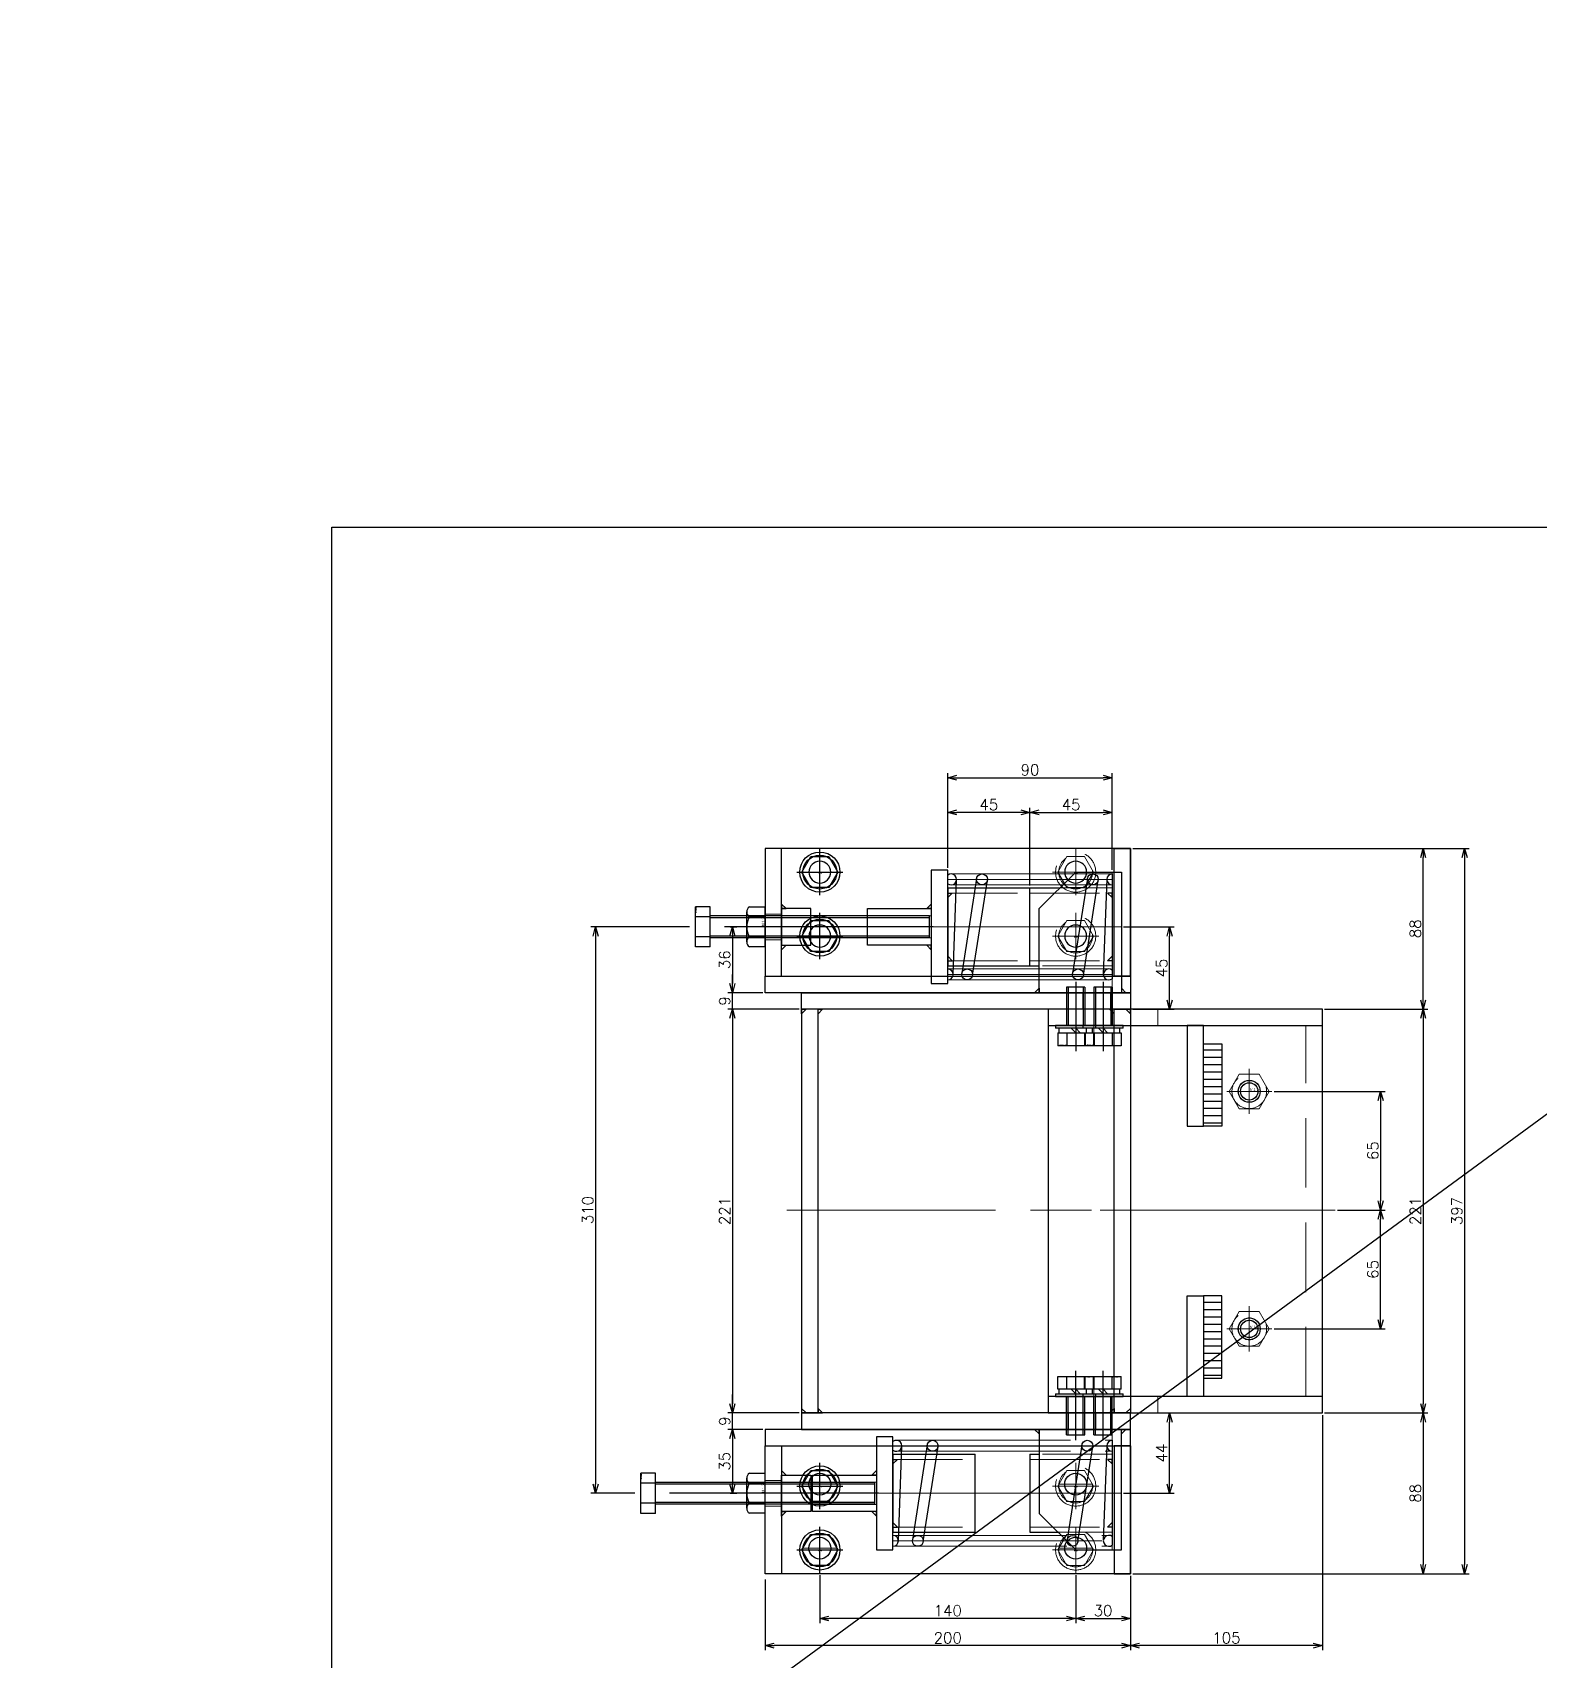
# Model space of a CAD drawing. Header units: millimetres. Extents: x -16130 to 36813, y -8099 to 27484.
# Drawn here: x 9637 to 10462, y 21503 to 22394 of the extents above; entities that cross this region are included whole.
import ezdxf

# ---------------------------------------------------------------- set-up
doc = ezdxf.new("R2010")
doc.units = ezdxf.units.MM
doc.header["$LTSCALE"] = 6
doc.header["$PDMODE"] = 99
doc.header["$PDSIZE"] = 1
for name, pattern in [('CENTER2', [28.575, 19.05, -3.175, 3.175, -3.175]), ('HIDDEN', [9.525, 6.35, -3.175]), ('PHANTOM2', [31.75, 15.875, -3.175, 3.175, -3.175, 3.175, -3.175])]:
    doc.linetypes.add(name, pattern=pattern)
for name, color, linetype, lineweight in [('04_HIDDEN', 2, 'HIDDEN', 13), ('05_CENTER', 4, 'CENTER2', 13), ('06_PHANTOM', 2, 'PHANTOM2', 13), ('08_DIM', 3, 'Continuous', 13)]:
    doc.layers.add(name, color=color, linetype=linetype, lineweight=lineweight)
doc.layers.add('10_DRAFT', color=8, linetype='Continuous', lineweight=0, plot=False)
doc.styles.add('KANJI0', font='txt.shx', dxfattribs={"width": 0.9, "height": 30, "bigfont": 'bigfont'})
doc.styles.add('KSS_TXT', font='txt.shx', dxfattribs={"bigfont": 'extfont2.shx'})
doc.styles.add('KSS_TXT_L', font='txt.shx', dxfattribs={"height": 3, "bigfont": 'extfont2.shx'})
doc.dimstyles.new('KSS_DIM', dxfattribs={"dimtxt": 3, "dimasz": 2.5, "dimexe": 1.25, "dimexo": 0.625, "dimtad": 1, "dimdsep": 46, "dimtxsty": 'KSS_TXT', "dimblk": 'OPEN30', "dimcen": 0, "dimazin": 2, "dimtfac": 0.75, "dimtmove": 0, "dimatfit": 3, "dimldrblk": 'OPEN30', "dimfxl": 1, "dimtolj": 1, "dimarcsym": 0})

# ---------------------------------------------------------------- blocks, each defined once
blk = doc.blocks.new('_Open30')
at = {"color": 0, "linetype": 'ByBlock', "lineweight": -2}
for p, q in [((-1, 0.27), (0, 0)), ((0, 0), (-1, -0.27)), ((0, 0), (-1, 0))]:
    blk.add_line(p, q, dxfattribs=at)
blk = doc.blocks.new('*D599')
at = {"layer": '08_DIM', "color": 0, "lineweight": -2, "transparency": 16777216}
for p, q in [((10037.1, 21629.42), (10018, 21629.42)), ((10020.5, 21624.42), (10020.5, 21599.42)), ((10019.25, 21594.42), (10023, 21594.42))]:
    blk.add_line(p, q, dxfattribs=at)
at = {"layer": 'Defpoints', "color": 0, "transparency": 16777216}
for p in [(10038.35, 21629.42), (10018, 21594.42), (10020.5, 21594.42)]:
    blk.add_point(p, dxfattribs=at)
at = {"layer": '08_DIM', "color": 0, "lineweight": -2, "transparency": 16777216, "xscale": 5, "yscale": 5, "zscale": 5}
for p, rotation in [((10020.5, 21629.42), 90), ((10020.5, 21594.42), 270)]:
    blk.add_blockref('_Open30', p, dxfattribs=dict(at, rotation=rotation))
at = {"layer": '08_DIM', "color": 0, "transparency": 16777216, "insert": (10016.25, 21611.92), "char_height": 6, "attachment_point": 5, "rotation": 90, "style": 'KSS_TXT'}
blk.add_mtext('\\A1;35', dxfattribs=at)
blk = doc.blocks.new('*D600')
at = {"layer": '08_DIM', "color": 0, "lineweight": -2, "transparency": 16777216}
for p, q in [((10019.25, 21904.42), (10023, 21904.42)), ((10020.5, 21899.42), (10020.5, 21873.42)), ((10037.1, 21868.42), (10018, 21868.42))]:
    blk.add_line(p, q, dxfattribs=at)
at = {"layer": 'Defpoints', "color": 0, "transparency": 16777216}
for p in [(10018, 21904.42), (10020.5, 21868.42), (10038.35, 21868.42)]:
    blk.add_point(p, dxfattribs=at)
at = {"layer": '08_DIM', "color": 0, "lineweight": -2, "transparency": 16777216, "xscale": 5, "yscale": 5, "zscale": 5}
for p, rotation in [((10020.5, 21904.42), 90), ((10020.5, 21868.42), 270)]:
    blk.add_blockref('_Open30', p, dxfattribs=dict(at, rotation=rotation))
at = {"layer": '08_DIM', "color": 0, "transparency": 16777216, "insert": (10016.25, 21886.42), "char_height": 6, "attachment_point": 5, "rotation": 90, "style": 'KSS_TXT'}
blk.add_mtext('\\A1;36', dxfattribs=at)
blk = doc.blocks.new('*D601')
at = {"layer": '08_DIM', "color": 0, "lineweight": -2, "transparency": 16777216}
for p, q in [((10351.69, 21749.42), (10377.73, 21749.42)), ((10375.23, 21689.42), (10375.23, 21744.42)), ((10316.94, 21684.42), (10377.73, 21684.42))]:
    blk.add_line(p, q, dxfattribs=at)
at = {"layer": 'Defpoints', "color": 0, "transparency": 16777216}
for p in [(10350.44, 21749.42), (10375.23, 21749.42), (10315.69, 21684.42)]:
    blk.add_point(p, dxfattribs=at)
at = {"layer": '08_DIM', "color": 0, "lineweight": -2, "transparency": 16777216, "xscale": 5, "yscale": 5, "zscale": 5}
for p, rotation in [((10375.23, 21749.42), 90), ((10375.23, 21684.42), 270)]:
    blk.add_blockref('_Open30', p, dxfattribs=dict(at, rotation=rotation))
at = {"layer": '08_DIM', "color": 0, "transparency": 16777216, "insert": (10370.98, 21716.92), "char_height": 6, "attachment_point": 5, "rotation": 90, "style": 'KSS_TXT'}
blk.add_mtext('\\A1;65', dxfattribs=at)
blk = doc.blocks.new('A$C603D4B0F_1_1')
at = {"color": 0}
for p, q in [((-176.35, -55), (-176.35, -39.65)), ((176.35, -55), (176.35, -39.65)), ((-133.65, -55), (-133.65, -50)), ((133.65, -55), (133.65, -50)), ((-133.65, -55), (-176.35, -55)), ((133.65, -55), (176.35, -55))]:
    blk.add_line(p, q, dxfattribs=at)
for points in [[(-119, -80), (-119, 0), (-110, 0), (-110, -80)], [(120, -85), (120, 0), (111, 0), (111, -85)], [(-110, -80), (-110, -180), (-119, -180), (-119, -80)], [(111, -85), (111, -180), (120, -180), (120, -85)]]:
    blk.add_lwpolyline(points, dxfattribs=at)
for points in [[(-110, 0), (111, 0), (111, -9), (-110, -9)], [(-119, -5), (-119, -50), (-165, -50), (-185, -30), (-185, -5)], [(120, -5), (120, -50), (166, -50), (186, -30), (186, -5)], [(-110, -180), (111, -180), (111, -171), (-110, -171)]]:
    blk.add_lwpolyline(points, close=True, dxfattribs=at)
at = {"color": 3}
for points in [[(-110, 0), (-110, -2.5), (-110, -2.5), (-107.5, 0)], [(111, 0), (111, -2.5), (111, -2.5), (108.5, 0)], [(-119, -5), (-119, -2.5), (-119, -2.5), (-121.5, -5)], [(120, -5), (120, -2.5), (120, -2.5), (122.5, -5)], [(-173.55, -10), (-173.55, -12.5), (-173.55, -12.5), (-171.05, -10)], [(-136.45, -10), (-136.45, -12.5), (-136.45, -12.5), (-138.95, -10)], [(-110, -9), (-110, -11.5), (-110, -11.5), (-107.5, -9)], [(111, -9), (111, -11.5), (111, -11.5), (108.5, -9)], [(136.45, -10), (136.45, -12.5), (136.45, -12.5), (138.95, -10)], [(173.55, -10), (173.55, -12.5), (173.55, -12.5), (171.05, -10)], [(-119, -50), (-119, -52.5), (-119, -52.5), (-121.5, -50)], [(120, -50), (120, -52.5), (120, -52.5), (122.5, -50)], [(-110, -171), (-110, -168.5), (-110, -168.5), (-107.5, -171)], [(111, -171), (111, -168.5), (111, -168.5), (108.5, -171)], [(-110, -180), (-110, -177.5), (-110, -177.5), (-107.5, -180)], [(111, -180), (111, -177.5), (111, -177.5), (108.5, -180)]]:
    blk.add_lwpolyline(points, close=True, dxfattribs=at)
at = {"layer": '04_HIDDEN'}
for p, q in [((-119, -10), (-185, -10)), ((-176.35, -39.65), (-176.35, -10)), ((-173.55, -55), (-173.55, -10)), ((-136.45, -55), (-136.45, -10)), ((-133.65, -10), (-133.65, -50)), ((-119, -10), (-110, -10)), ((-119, -11), (-110, -11)), ((120, -10), (111, -10)), ((120, -11), (111, -11)), ((120, -10), (186, -10)), ((133.65, -10), (133.65, -50)), ((136.45, -55), (136.45, -10)), ((173.55, -55), (173.55, -10)), ((176.35, -39.65), (176.35, -10)), ((-119, -19), (-110, -19)), ((-119, -20), (-110, -20)), ((-119, -25), (-110, -25)), ((-119, -26), (-110, -26)), ((120, -19), (111, -19)), ((120, -20), (111, -20)), ((120, -25), (111, -25)), ((120, -26), (111, -26)), ((-119, -34), (-110, -34)), ((-119, -35), (-110, -35)), ((120, -34), (111, -34)), ((120, -35), (111, -35))]:
    blk.add_line(p, q, dxfattribs=at)
at = {"layer": '05_CENTER'}
for p, q in [((0, -188.12), (0, 7.06)), ((-155, -60), (-155, -5)), ((155, -60), (155, -5)), ((-105, -15), (-124, -15)), ((106, -15), (125, -15)), ((-105, -30), (-124, -30)), ((106, -30), (125, -30))]:
    blk.add_line(p, q, dxfattribs=at)
blk = doc.blocks.new('M12Tz_1_1_1')
at = {"color": 0}
for radius in [6, 4.75]:
    blk.add_circle((0, 0), radius, dxfattribs=at)
at = {"layer": '05_CENTER'}
for p, q in [((0, -10.33), (0, 10.33)), ((10.33, 0), (-10.33, 0))]:
    blk.add_line(p, q, dxfattribs=at)
blk = doc.blocks.new('A$C03086C02_1_1')
at = {"color": 0}
for p, q in [((-15, 212), (-15, 9)), ((135, 9), (135, 212))]:
    blk.add_line(p, q, dxfattribs=at)
for points in [[(135, 212), (135, 221), (-15, 221), (-15, 212)], [(70, 157), (70, 212), (61, 212), (61, 157)], [(70, 64), (70, 9), (61, 9), (61, 64)], [(135, 0), (135, 9), (-15, 9), (-15, 0)]]:
    blk.add_lwpolyline(points, close=True, dxfattribs=at)
at = {"layer": '04_HIDDEN'}
for p, q in [((45, 221), (45, 212)), ((126, 9), (126, 212)), ((45, 9), (45, 0))]:
    blk.add_line(p, q, dxfattribs=at)
at = {"layer": '05_CENTER'}
for p, q in [((0, 207), (0, 226)), ((10, 207), (10, 226)), ((15, 207), (15, 226)), ((142.09, 111), (-20, 111)), ((0, 15), (0, -4)), ((10, 15), (10, -4)), ((15, 15), (15, -4))]:
    blk.add_line(p, q, dxfattribs=at)
for p in [(95, 176), (95, 46)]:
    blk.add_blockref('M12Tz_1_1_1', p)
blk = doc.blocks.new('A$C7AFA21F4_1_1_1_1')
at = {"color": 0}
for p, q in [((-9.81, 11), (9.81, 11)), ((-9.81, 4), (-9.81, 11)), ((-4.91, 4), (-4.91, 11)), ((4.91, 4), (4.91, 11)), ((9.81, 4), (9.81, 11)), ((-11, 1.5), (11, 1.5)), ((-11, 1.5), (-11, 0)), ((-11, 0), (11, 0)), ((9.81, 4), (-9.81, 4)), ((-9.25, 4), (-9.25, 1.5)), ((0, 1.5), (-2.5, 4)), ((0, 4), (2.5, 1.5)), ((9.25, 1.5), (9.25, 4)), ((11, 0), (11, 1.5))]:
    blk.add_line(p, q, dxfattribs=at)
at = {"color": 0, "linetype": 'CENTER2'}
blk.add_line((0, -24), (0, 14), dxfattribs=at)
at = {"color": 0, "linetype": 'HIDDEN'}
for p, q in [((-5, -21), (-5, 0)), ((-4.19, -21), (-4.19, 0)), ((4.19, -21), (4.19, 0)), ((5, -21), (5, 0)), ((-5, -21), (5, -21))]:
    blk.add_line(p, q, dxfattribs=at)
at = {"layer": '10_DRAFT', "style": 'KSS_TXT_L'}
blk.add_text('BT-M10x25L,SW,PW', height=0.3, dxfattribs=at).set_placement((5.1, 10.66))
blk = doc.blocks.new('M12Nua_2_1')
at = {"color": 0}
for p, q in [((-5.47, 9.48), (-10.95, 0)), ((5.48, 9.48), (-5.47, 9.48)), ((10.95, 0), (5.48, 9.48)), ((-10.95, 0), (-5.47, -9.48)), ((5.48, -9.48), (10.95, 0)), ((-5.47, -9.48), (5.48, -9.48))]:
    blk.add_line(p, q, dxfattribs=at)
at = {"color": 0, "linetype": 'CENTER2'}
for p, q in [((0, -12.34), (0, 12.34)), ((12.34, 0), (-12.34, 0))]:
    blk.add_line(p, q, dxfattribs=at)
at = {"color": 0}
for radius in [9.48, 6, 4.75]:
    blk.add_circle((0, 0), radius, dxfattribs=at)
at = {"layer": '10_DRAFT', "style": 'KANJI0', "width": 0.82}
blk.add_text('Ｍ１２', height=1.5, dxfattribs=at).set_placement((0.31, 0.09))
blk = doc.blocks.new('A$C3AD256EE_1_1')
at = {"color": 0}
for p, q in [((45, 21.35), (45, -21.35)), ((45, 21.35), (90, 21.35)), ((90, -21.35), (90, 21.35)), ((45, -21.35), (90, -21.35))]:
    blk.add_line(p, q, dxfattribs=at)
for points in [[(36, -31), (45, -31), (45, 31), (36, 31)], [(36, 10), (36, -10), (1, -10), (1, 10)]]:
    blk.add_lwpolyline(points, close=True, dxfattribs=at)
at = {"color": 3}
for points in [[(45, 18.55), (47.5, 18.55), (47.5, 18.55), (45, 16.05)], [(36, 10), (33.5, 10), (33.5, 10), (36, 12.5)], [(36, -10), (33.5, -10), (33.5, -10), (36, -12.5)], [(45, -18.55), (47.5, -18.55), (47.5, -18.55), (45, -16.05)]]:
    blk.add_lwpolyline(points, close=True, dxfattribs=at)
at = {"layer": '04_HIDDEN'}
for p, q in [((45, 18.55), (90, 18.55)), ((36, 6.05), (1, 6.05)), ((36, -6.05), (1, -6.05)), ((45, -18.55), (90, -18.55))]:
    blk.add_line(p, q, dxfattribs=at)
at = {"layer": '05_CENTER'}
blk.add_line((-2.87, 0), (95, 0), dxfattribs=at)
blk = doc.blocks.new('A$C6BE71405_1_1')
at = {"color": 0, "linetype": 'CENTER2'}
blk.add_line((0, -122.07), (0, 10.08), dxfattribs=at)
at = {"color": 0}
for p, q in [((-10.97, 8), (10.97, 8)), ((-10.97, 0), (-10.97, 8)), ((-10.97, 0), (10.97, 0)), ((-6, -120), (-6, 0)), ((-5.48, 0), (-5.48, 8)), ((-5.05, -120), (-5.05, 0)), ((5.05, -120), (5.05, 0)), ((5.48, 0), (5.48, 8)), ((6, -120), (6, 0)), ((10.97, 0), (10.97, 8))]:
    blk.add_line(p, q, dxfattribs=at)
at = {"color": 0, "linetype": 'HIDDEN'}
blk.add_line((-6, -120), (6, -120), dxfattribs=at)
at = {"layer": '10_DRAFT', "style": 'KSS_TXT_L'}
blk.add_text('BT-M12x120L', height=0.3, dxfattribs=at).set_placement((7.91, 7.66))
blk = doc.blocks.new('M12Nu_2_1')
at = {"color": 0}
for p, q in [((-8.21, 10), (8.21, 10)), ((-10.95, 0), (-10.95, 8.53)), ((-10.95, 0), (10.95, 0)), ((-5.48, 0), (-5.48, 8.53)), ((5.48, 0), (5.48, 8.53)), ((10.95, 8.53), (10.95, 0))]:
    blk.add_line(p, q, dxfattribs=at)
at = {"color": 0, "linetype": 'CENTER2'}
blk.add_line((0, 0), (0, 10), dxfattribs=at)
at = {"color": 0}
for centre, radius, start, end in [((-8.21, 6.71), 3.29, 33.626, 146.374), ((0, -0.95), 10.95, 60, 120), ((8.21, 6.71), 3.29, 33.626, 146.374)]:
    blk.add_arc(centre, radius, start, end, dxfattribs=at)
at = {"layer": '10_DRAFT', "style": 'KANJI0', "width": 0.82}
blk.add_text('Ｍ１２', height=1.5, dxfattribs=at).set_placement((0.31, 0.09))
blk = doc.blocks.new('A$C36720CFF_1_1')
at = {"color": 0}
for points in [[(-30, 57), (170, 57), (170, 66), (-30, 66)], [(-21, -13), (-30, -13), (-30, 57), (-21, 57)], [(-30, 57), (170, 57), (170, -13), (-30, -13)], [(161, -13), (170, -13), (170, 57), (161, 57)], [(-5, 40), (-5, 20), (-21, 20), (-21, 40)]]:
    blk.add_lwpolyline(points, close=True, dxfattribs=at)
at = {"color": 3}
for points in [[(-21, 40), (-18.5, 40), (-18.5, 40), (-21, 42.5)], [(-21, 20), (-18.5, 20), (-18.5, 20), (-21, 17.5)]]:
    blk.add_lwpolyline(points, close=True, dxfattribs=at)
at = {"color": 0}
for centre in [(0, 35), (140, 35), (0, 0), (140, 0)]:
    blk.add_circle(centre, 6, dxfattribs=at)
at = {"layer": '04_HIDDEN'}
for p, q in [((-30, 37), (-21, 37)), ((-21, 36), (-5, 36)), ((-21, 35), (-5, 35)), ((-30, 23), (-21, 23)), ((-21, 25), (-5, 25)), ((-21, 24), (-5, 24))]:
    blk.add_line(p, q, dxfattribs=at)
at = {"layer": '05_CENTER'}
for p, q in [((0, 25.66), (0, 44.34)), ((140, 25.66), (140, 44.34)), ((-34.26, 30), (0, 30)), ((9.34, 35), (-9.34, 35)), ((149.34, 35), (130.66, 35)), ((0, -9.34), (0, 9.34)), ((140, -9.34), (140, 9.34)), ((9.34, 0), (-9.34, 0)), ((149.34, 0), (130.66, 0))]:
    blk.add_line(p, q, dxfattribs=at)
blk = doc.blocks.new('A$C6074429C_1_1')
at = {"color": 0}
for points in [[(-30, 57), (170, 57), (170, 66), (-30, 66)], [(-21, -13), (-30, -13), (-30, 57), (-21, 57)], [(-30, 57), (170, 57), (170, -13), (-30, -13)], [(161, -13), (170, -13), (170, 57), (161, 57)], [(-5, 41), (-5, 21), (-21, 21), (-21, 41)]]:
    blk.add_lwpolyline(points, close=True, dxfattribs=at)
at = {"color": 3}
for points in [[(-21, 41), (-18.5, 41), (-18.5, 41), (-21, 43.5)], [(-21, 21), (-18.5, 21), (-18.5, 21), (-21, 18.5)]]:
    blk.add_lwpolyline(points, close=True, dxfattribs=at)
at = {"color": 0}
for centre in [(0, 36), (140, 36), (0, 1), (140, 1)]:
    blk.add_circle(centre, 6, dxfattribs=at)
at = {"layer": '04_HIDDEN'}
for p, q in [((-30, 38), (-21, 38)), ((-21, 37), (-5, 37)), ((-21, 36), (-5, 36)), ((-30, 24), (-21, 24)), ((-21, 26), (-5, 26)), ((-21, 25), (-5, 25))]:
    blk.add_line(p, q, dxfattribs=at)
at = {"layer": '05_CENTER'}
for p, q in [((0, 26.66), (0, 45.34)), ((140, 26.66), (140, 45.34)), ((9.34, 36), (-9.34, 36)), ((149.34, 36), (130.66, 36)), ((-34.26, 31), (0, 31)), ((0, -8.34), (0, 10.34)), ((140, -8.34), (140, 10.34)), ((9.34, 1), (-9.34, 1)), ((149.34, 1), (130.66, 1))]:
    blk.add_line(p, q, dxfattribs=at)
blk = doc.blocks.new('A$C491655AE_1_1_1_1')
at = {"color": 0, "linetype": 'CENTER2'}
for p, q in [((0, -12.64), (0, 12.64)), ((-12.64, 0), (12.64, 0))]:
    blk.add_line(p, q, dxfattribs=at)
at = {"color": 0}
for p, q in [((-9.81, 0), (-4.91, 8.5)), ((-4.91, -8.5), (-9.81, 0)), ((-4.91, 8.5), (4.91, 8.5)), ((4.91, 8.5), (9.81, 0)), ((9.81, 0), (4.91, -8.5)), ((4.91, -8.5), (-4.91, -8.5))]:
    blk.add_line(p, q, dxfattribs=at)
for radius in [11, 9.25]:
    blk.add_circle((0, 0), radius, dxfattribs=at)
at = {"layer": '10_DRAFT', "style": 'KSS_TXT_L'}
blk.add_text('BT-M10', height=0.3, dxfattribs=at).set_placement((-0.7, -0.54))
blk = doc.blocks.new('*D1446')
at = {"layer": '08_DIM', "color": 0, "lineweight": -2, "transparency": 16777216}
for p, q in [((9997.01, 21904.42), (9943.08, 21904.42)), ((9945.58, 21899.42), (9945.58, 21599.42)), ((9967.01, 21594.42), (9943.08, 21594.42))]:
    blk.add_line(p, q, dxfattribs=at)
at = {"layer": 'Defpoints', "color": 0, "transparency": 16777216}
for p in [(9998.26, 21904.42), (9945.58, 21594.42), (9968.26, 21594.42)]:
    blk.add_point(p, dxfattribs=at)
at = {"layer": '08_DIM', "color": 0, "lineweight": -2, "transparency": 16777216, "xscale": 5, "yscale": 5, "zscale": 5}
for p, rotation in [((9945.58, 21904.42), 90), ((9945.58, 21594.42), 270)]:
    blk.add_blockref('_Open30', p, dxfattribs=dict(at, rotation=rotation))
at = {"layer": '08_DIM', "color": 0, "transparency": 16777216, "insert": (9941.33, 21749.42), "char_height": 6, "attachment_point": 5, "rotation": 90, "style": 'KSS_TXT'}
blk.add_mtext('\\A1;310', dxfattribs=at)
blk = doc.blocks.new('*D1447')
at = {"layer": '08_DIM', "color": 0, "lineweight": -2, "transparency": 16777216}
for p, q in [((10239.6, 21947.42), (10401.02, 21947.42)), ((10398.52, 21864.42), (10398.52, 21942.42)), ((10344.6, 21859.42), (10401.02, 21859.42))]:
    blk.add_line(p, q, dxfattribs=at)
at = {"layer": 'Defpoints', "color": 0, "transparency": 16777216}
for p in [(10238.35, 21947.42), (10398.52, 21947.42), (10343.35, 21859.42)]:
    blk.add_point(p, dxfattribs=at)
at = {"layer": '08_DIM', "color": 0, "lineweight": -2, "transparency": 16777216, "xscale": 5, "yscale": 5, "zscale": 5}
for p, rotation in [((10398.52, 21947.42), 90), ((10398.52, 21859.42), 270)]:
    blk.add_blockref('_Open30', p, dxfattribs=dict(at, rotation=rotation))
at = {"layer": '08_DIM', "color": 0, "transparency": 16777216, "insert": (10394.27, 21903.42), "char_height": 6, "attachment_point": 5, "rotation": 90, "style": 'KSS_TXT'}
blk.add_mtext('\\A1;88', dxfattribs=at)
blk = doc.blocks.new('*D1448')
at = {"layer": '08_DIM', "color": 0, "lineweight": -2, "transparency": 16777216}
for p, q in [((10344.6, 21859.42), (10401.02, 21859.42)), ((10398.52, 21854.42), (10398.52, 21643.42)), ((10344.6, 21638.42), (10401.02, 21638.42))]:
    blk.add_line(p, q, dxfattribs=at)
at = {"layer": 'Defpoints', "color": 0, "transparency": 16777216}
for p in [(10343.35, 21859.42), (10343.35, 21638.42), (10398.52, 21638.42)]:
    blk.add_point(p, dxfattribs=at)
at = {"layer": '08_DIM', "color": 0, "lineweight": -2, "transparency": 16777216, "xscale": 5, "yscale": 5, "zscale": 5}
for p, rotation in [((10398.52, 21859.42), 90), ((10398.52, 21638.42), 270)]:
    blk.add_blockref('_Open30', p, dxfattribs=dict(at, rotation=rotation))
at = {"layer": '08_DIM', "color": 0, "transparency": 16777216, "insert": (10394.27, 21748.92), "char_height": 6, "attachment_point": 5, "rotation": 90, "style": 'KSS_TXT'}
blk.add_mtext('\\A1;221', dxfattribs=at)
blk = doc.blocks.new('*D1449')
at = {"layer": '08_DIM', "color": 0, "lineweight": -2, "transparency": 16777216}
for p, q in [((10344.6, 21638.42), (10401.02, 21638.42)), ((10398.52, 21633.42), (10398.52, 21555.42)), ((10239.6, 21550.42), (10401.02, 21550.42))]:
    blk.add_line(p, q, dxfattribs=at)
at = {"layer": 'Defpoints', "color": 0, "transparency": 16777216}
for p in [(10343.35, 21638.42), (10238.35, 21550.42), (10398.52, 21550.42)]:
    blk.add_point(p, dxfattribs=at)
at = {"layer": '08_DIM', "color": 0, "lineweight": -2, "transparency": 16777216, "xscale": 5, "yscale": 5, "zscale": 5}
for p, rotation in [((10398.52, 21638.42), 90), ((10398.52, 21550.42), 270)]:
    blk.add_blockref('_Open30', p, dxfattribs=dict(at, rotation=rotation))
at = {"layer": '08_DIM', "color": 0, "transparency": 16777216, "insert": (10394.27, 21594.42), "char_height": 6, "attachment_point": 5, "rotation": 90, "style": 'KSS_TXT'}
blk.add_mtext('\\A1;88', dxfattribs=at)
blk = doc.blocks.new('*D1450')
at = {"layer": '08_DIM', "color": 0, "lineweight": -2, "transparency": 16777216}
for p, q in [((10343.35, 21637.17), (10343.35, 21508.55)), ((10238.35, 21549.17), (10238.35, 21508.55)), ((10338.35, 21511.05), (10243.35, 21511.05))]:
    blk.add_line(p, q, dxfattribs=at)
at = {"layer": 'Defpoints', "color": 0, "transparency": 16777216}
for p in [(10343.35, 21638.42), (10238.35, 21550.42), (10238.35, 21511.05)]:
    blk.add_point(p, dxfattribs=at)
at = {"layer": '08_DIM', "color": 0, "lineweight": -2, "transparency": 16777216, "xscale": 5, "yscale": 5, "zscale": 5, "rotation": 180}
blk.add_blockref('_Open30', (10238.35, 21511.05), dxfattribs=at)
at = {"layer": '08_DIM', "color": 0, "lineweight": -2, "transparency": 16777216, "xscale": 5, "yscale": 5, "zscale": 5}
blk.add_blockref('_Open30', (10343.35, 21511.05), dxfattribs=at)
at = {"layer": '08_DIM', "color": 0, "transparency": 16777216, "insert": (10290.85, 21515.31), "char_height": 6, "attachment_point": 5, "style": 'KSS_TXT'}
blk.add_mtext('\\A1;105', dxfattribs=at)
blk = doc.blocks.new('*D1451')
at = {"layer": '08_DIM', "color": 0, "lineweight": -2, "transparency": 16777216}
for p, q in [((10238.35, 21549.17), (10238.35, 21508.55)), ((10038.35, 21547.17), (10038.35, 21508.55)), ((10233.35, 21511.05), (10043.35, 21511.05))]:
    blk.add_line(p, q, dxfattribs=at)
at = {"layer": 'Defpoints', "color": 0, "transparency": 16777216}
for p in [(10238.35, 21550.42), (10038.35, 21548.42), (10038.35, 21511.05)]:
    blk.add_point(p, dxfattribs=at)
at = {"layer": '08_DIM', "color": 0, "lineweight": -2, "transparency": 16777216, "xscale": 5, "yscale": 5, "zscale": 5, "rotation": 180}
blk.add_blockref('_Open30', (10038.35, 21511.05), dxfattribs=at)
at = {"layer": '08_DIM', "color": 0, "lineweight": -2, "transparency": 16777216, "xscale": 5, "yscale": 5, "zscale": 5}
blk.add_blockref('_Open30', (10238.35, 21511.05), dxfattribs=at)
at = {"layer": '08_DIM', "color": 0, "transparency": 16777216, "insert": (10138.35, 21515.3), "char_height": 6, "attachment_point": 5, "style": 'KSS_TXT'}
blk.add_mtext('\\A1;200', dxfattribs=at)
blk = doc.blocks.new('*D1452')
at = {"layer": '08_DIM', "color": 0, "lineweight": -2, "transparency": 16777216}
for p, q in [((10068.35, 21549.54), (10068.35, 21523.42)), ((10208.35, 21549.54), (10208.35, 21523.42)), ((10203.35, 21525.92), (10073.35, 21525.92))]:
    blk.add_line(p, q, dxfattribs=at)
at = {"layer": 'Defpoints', "color": 0, "transparency": 16777216}
for p in [(10068.35, 21550.79), (10208.35, 21550.79), (10068.35, 21525.92)]:
    blk.add_point(p, dxfattribs=at)
at = {"layer": '08_DIM', "color": 0, "lineweight": -2, "transparency": 16777216, "xscale": 5, "yscale": 5, "zscale": 5, "rotation": 180}
blk.add_blockref('_Open30', (10068.35, 21525.92), dxfattribs=at)
at = {"layer": '08_DIM', "color": 0, "lineweight": -2, "transparency": 16777216, "xscale": 5, "yscale": 5, "zscale": 5}
blk.add_blockref('_Open30', (10208.35, 21525.92), dxfattribs=at)
at = {"layer": '08_DIM', "color": 0, "transparency": 16777216, "insert": (10138.35, 21530.17), "char_height": 6, "attachment_point": 5, "style": 'KSS_TXT'}
blk.add_mtext('\\A1;140', dxfattribs=at)
blk = doc.blocks.new('*D1453')
at = {"layer": '08_DIM', "color": 0, "lineweight": -2, "transparency": 16777216}
for p, q in [((10208.35, 21549.54), (10208.35, 21523.42)), ((10238.35, 21549.17), (10238.35, 21523.42)), ((10213.35, 21525.92), (10233.35, 21525.92))]:
    blk.add_line(p, q, dxfattribs=at)
at = {"layer": 'Defpoints', "color": 0, "transparency": 16777216}
for p in [(10208.35, 21550.79), (10238.35, 21550.42), (10238.35, 21525.92)]:
    blk.add_point(p, dxfattribs=at)
at = {"layer": '08_DIM', "color": 0, "lineweight": -2, "transparency": 16777216, "xscale": 5, "yscale": 5, "zscale": 5, "rotation": 180}
blk.add_blockref('_Open30', (10208.35, 21525.92), dxfattribs=at)
at = {"layer": '08_DIM', "color": 0, "lineweight": -2, "transparency": 16777216, "xscale": 5, "yscale": 5, "zscale": 5}
blk.add_blockref('_Open30', (10238.35, 21525.92), dxfattribs=at)
at = {"layer": '08_DIM', "color": 0, "transparency": 16777216, "insert": (10223.35, 21530.17), "char_height": 6, "attachment_point": 5, "style": 'KSS_TXT'}
blk.add_mtext('\\A1;30', dxfattribs=at)
blk = doc.blocks.new('*D1454')
at = {"layer": '08_DIM', "color": 0, "lineweight": -2, "transparency": 16777216}
for p, q in [((10239.6, 21638.42), (10262.23, 21638.42)), ((10259.73, 21599.42), (10259.73, 21633.42)), ((10234.6, 21594.42), (10262.23, 21594.42))]:
    blk.add_line(p, q, dxfattribs=at)
at = {"layer": 'Defpoints', "color": 0, "transparency": 16777216}
for p in [(10238.35, 21638.42), (10259.73, 21638.42), (10233.35, 21594.42)]:
    blk.add_point(p, dxfattribs=at)
at = {"layer": '08_DIM', "color": 0, "lineweight": -2, "transparency": 16777216, "xscale": 5, "yscale": 5, "zscale": 5}
for p, rotation in [((10259.73, 21638.42), 90), ((10259.73, 21594.42), 270)]:
    blk.add_blockref('_Open30', p, dxfattribs=dict(at, rotation=rotation))
at = {"layer": '08_DIM', "color": 0, "transparency": 16777216, "insert": (10255.48, 21616.42), "char_height": 6, "attachment_point": 5, "rotation": 90, "style": 'KSS_TXT'}
blk.add_mtext('\\A1;44', dxfattribs=at)
blk = doc.blocks.new('*D1455')
at = {"layer": '08_DIM', "color": 0, "lineweight": -2, "transparency": 16777216}
for p, q in [((10234.6, 21904.42), (10262.23, 21904.42)), ((10259.73, 21864.42), (10259.73, 21899.42)), ((10239.6, 21859.42), (10262.23, 21859.42))]:
    blk.add_line(p, q, dxfattribs=at)
at = {"layer": 'Defpoints', "color": 0, "transparency": 16777216}
for p in [(10233.35, 21904.42), (10259.73, 21904.42), (10238.35, 21859.42)]:
    blk.add_point(p, dxfattribs=at)
at = {"layer": '08_DIM', "color": 0, "lineweight": -2, "transparency": 16777216, "xscale": 5, "yscale": 5, "zscale": 5}
for p, rotation in [((10259.73, 21904.42), 90), ((10259.73, 21859.42), 270)]:
    blk.add_blockref('_Open30', p, dxfattribs=dict(at, rotation=rotation))
at = {"layer": '08_DIM', "color": 0, "transparency": 16777216, "insert": (10255.48, 21881.92), "char_height": 6, "attachment_point": 5, "rotation": 90, "style": 'KSS_TXT'}
blk.add_mtext('\\A1;45', dxfattribs=at)
blk = doc.blocks.new('A$C00BE3D68_1_1')
h = blk.add_hatch()
h.set_pattern_fill('_USER', color=3, scale=4, angle=90, pattern_type=0)
h.set_pattern_definition([(90, (-21635.0555, -19974.697), (-4, 2e-16), [])])
h.paths.add_polyline_path([(0, 10), (0, 0), (45, 0), (45, 10)])
at = {"color": 3}
blk.add_lwpolyline([(0, 0), (45, 0), (45, 10), (0, 10)], close=True, dxfattribs=at)
blk = doc.blocks.new('A$C12531FC4_1_1')
at = {"color": 0}
for p, q in [((-120, -29), (-120, 28.34)), ((0, 29), (0, -28.34)), ((-117, -26.11), (-115.13, 25.89)), ((-101.25, 26.46), (-109.34, -25.54)), ((-103.41, -26.46), (-95.32, 25.54)), ((-16.59, 26.46), (-24.68, -25.54)), ((-18.75, -26.46), (-10.66, 25.54)), ((-3, 26.11), (-4.87, -25.89))]:
    blk.add_line(p, q, dxfattribs=at)
for centre in [(-98.29, 26), (-13.62, 26), (-106.38, -26), (-21.71, -26)]:
    blk.add_circle(centre, 3, dxfattribs=at)
for centre, start, end in [((-118.13, 26), 231.34353, 128.65672), ((0, 26), 90, 270), ((-120, -26), 270, 90), ((-1.87, -26), 51.34353, 308.65672)]:
    blk.add_arc(centre, 3, start, end, dxfattribs=at)
at = {"layer": '05_CENTER', "color": 0}
for p, q in [((-120, 26), (0, 26)), ((-120, -26), (0, -26))]:
    blk.add_line(p, q, dxfattribs=at)
at = {"layer": '06_PHANTOM', "color": 0}
for p, q in [((-118.13, 29), (0, 29)), ((-118.13, 23), (0, 23)), ((-120, -23), (-1.87, -23)), ((-120, -29), (-1.87, -29))]:
    blk.add_line(p, q, dxfattribs=at)
at = {"layer": '10_DRAFT'}
blk.add_line((-120, 0), (0, 0), dxfattribs=at)
blk = doc.blocks.new('*D1488')
at = {"layer": '08_DIM', "color": 0, "lineweight": -2, "transparency": 16777216}
for p, q in [((10138.35, 21936.67), (10138.35, 21969.61)), ((10183.35, 21927.02), (10183.35, 21969.61)), ((10178.35, 21967.11), (10143.35, 21967.11))]:
    blk.add_line(p, q, dxfattribs=at)
at = {"layer": 'Defpoints', "color": 0, "transparency": 16777216}
for p in [(10138.35, 21967.11), (10138.35, 21935.42), (10183.35, 21925.77)]:
    blk.add_point(p, dxfattribs=at)
at = {"layer": '08_DIM', "color": 0, "lineweight": -2, "transparency": 16777216, "xscale": 5, "yscale": 5, "zscale": 5, "rotation": 180}
blk.add_blockref('_Open30', (10138.35, 21967.11), dxfattribs=at)
at = {"layer": '08_DIM', "color": 0, "lineweight": -2, "transparency": 16777216, "xscale": 5, "yscale": 5, "zscale": 5}
blk.add_blockref('_Open30', (10183.35, 21967.11), dxfattribs=at)
at = {"layer": '08_DIM', "color": 0, "transparency": 16777216, "insert": (10160.85, 21971.36), "char_height": 6, "attachment_point": 5, "style": 'KSS_TXT'}
blk.add_mtext('\\A1;45', dxfattribs=at)
blk = doc.blocks.new('*D1489')
at = {"layer": '08_DIM', "color": 0, "lineweight": -2, "transparency": 16777216}
for p, q in [((10138.35, 21936.67), (10138.35, 21988.59)), ((10143.35, 21986.09), (10223.35, 21986.09)), ((10228.35, 21935.67), (10228.35, 21988.59))]:
    blk.add_line(p, q, dxfattribs=at)
at = {"layer": 'Defpoints', "color": 0, "transparency": 16777216}
for p in [(10228.35, 21986.09), (10138.35, 21935.42), (10228.35, 21934.42)]:
    blk.add_point(p, dxfattribs=at)
at = {"layer": '08_DIM', "color": 0, "lineweight": -2, "transparency": 16777216, "xscale": 5, "yscale": 5, "zscale": 5, "rotation": 180}
blk.add_blockref('_Open30', (10138.35, 21986.09), dxfattribs=at)
at = {"layer": '08_DIM', "color": 0, "lineweight": -2, "transparency": 16777216, "xscale": 5, "yscale": 5, "zscale": 5}
blk.add_blockref('_Open30', (10228.35, 21986.09), dxfattribs=at)
at = {"layer": '08_DIM', "color": 0, "transparency": 16777216, "insert": (10183.35, 21990.34), "char_height": 6, "attachment_point": 5, "style": 'KSS_TXT'}
blk.add_mtext('\\A1;90', dxfattribs=at)
blk = doc.blocks.new('*D1490')
at = {"layer": '08_DIM', "color": 0, "lineweight": -2, "transparency": 16777216}
for p, q in [((10183.35, 21927.02), (10183.35, 21969.61)), ((10228.35, 21935.67), (10228.35, 21969.61)), ((10188.35, 21967.11), (10223.35, 21967.11))]:
    blk.add_line(p, q, dxfattribs=at)
at = {"layer": 'Defpoints', "color": 0, "transparency": 16777216}
for p in [(10228.35, 21967.11), (10228.35, 21934.42), (10183.35, 21925.77)]:
    blk.add_point(p, dxfattribs=at)
at = {"layer": '08_DIM', "color": 0, "lineweight": -2, "transparency": 16777216, "xscale": 5, "yscale": 5, "zscale": 5, "rotation": 180}
blk.add_blockref('_Open30', (10183.35, 21967.11), dxfattribs=at)
at = {"layer": '08_DIM', "color": 0, "lineweight": -2, "transparency": 16777216, "xscale": 5, "yscale": 5, "zscale": 5}
blk.add_blockref('_Open30', (10228.35, 21967.11), dxfattribs=at)
at = {"layer": '08_DIM', "color": 0, "transparency": 16777216, "insert": (10205.85, 21971.36), "char_height": 6, "attachment_point": 5, "style": 'KSS_TXT'}
blk.add_mtext('\\A1;45', dxfattribs=at)
blk = doc.blocks.new('A$C006958E3_1_1')
at = {"color": 0}
for p, q in [((-90, -29), (-90, 28.34)), ((0, 29), (0, -28.34)), ((-87, -26.11), (-85.13, 25.89)), ((-74.25, 26.46), (-82.34, -25.54)), ((-76.41, -26.46), (-68.32, 25.54)), ((-13.59, 26.46), (-21.68, -25.54)), ((-15.75, -26.46), (-7.66, 25.54)), ((-3, 26.11), (-4.87, -25.89))]:
    blk.add_line(p, q, dxfattribs=at)
for centre in [(-71.29, 26), (-10.62, 26), (-79.38, -26), (-18.71, -26)]:
    blk.add_circle(centre, 3, dxfattribs=at)
for centre, start, end in [((-88.13, 26), 231.34353, 128.65672), ((0, 26), 90, 270), ((-90, -26), 270, 90), ((-1.87, -26), 51.34353, 308.65672)]:
    blk.add_arc(centre, 3, start, end, dxfattribs=at)
at = {"layer": '05_CENTER', "color": 0}
for p, q in [((-90, 26), (0, 26)), ((-90, -26), (0, -26))]:
    blk.add_line(p, q, dxfattribs=at)
at = {"layer": '06_PHANTOM', "color": 0}
for p, q in [((-88.13, 29), (0, 29)), ((-88.13, 23), (0, 23)), ((-90, -23), (-1.87, -23)), ((-90, -29), (-1.87, -29))]:
    blk.add_line(p, q, dxfattribs=at)
at = {"layer": '10_DRAFT'}
blk.add_line((-90, 0), (0, 0), dxfattribs=at)
blk = doc.blocks.new('*D1659')
at = {"layer": '08_DIM', "color": 0, "lineweight": -2, "transparency": 16777216}
for p, q in [((10239.6, 21947.42), (10423.7, 21947.42)), ((10421.2, 21942.42), (10421.2, 21555.42)), ((10239.6, 21550.42), (10423.7, 21550.42))]:
    blk.add_line(p, q, dxfattribs=at)
at = {"layer": 'Defpoints', "color": 0, "transparency": 16777216}
for p in [(10238.35, 21947.42), (10238.35, 21550.42), (10421.2, 21550.42)]:
    blk.add_point(p, dxfattribs=at)
at = {"layer": '08_DIM', "color": 0, "lineweight": -2, "transparency": 16777216, "xscale": 5, "yscale": 5, "zscale": 5}
for p, rotation in [((10421.2, 21947.42), 90), ((10421.2, 21550.42), 270)]:
    blk.add_blockref('_Open30', p, dxfattribs=dict(at, rotation=rotation))
at = {"layer": '08_DIM', "color": 0, "transparency": 16777216, "insert": (10416.95, 21748.92), "char_height": 6, "attachment_point": 5, "rotation": 90, "style": 'KSS_TXT'}
blk.add_mtext('\\A1;397', dxfattribs=at)
blk = doc.blocks.new('*D2393')
at = {"layer": '08_DIM', "color": 0, "lineweight": -2, "transparency": 16777216}
for p, q in [((10020.5, 21873.42), (10020.5, 21878.42)), ((10037.1, 21868.42), (10018, 21868.42)), ((10020.5, 21859.42), (10020.5, 21868.42)), ((10057.1, 21859.42), (10018, 21859.42)), ((10020.5, 21854.42), (10020.5, 21849.42))]:
    blk.add_line(p, q, dxfattribs=at)
at = {"layer": 'Defpoints', "color": 0, "transparency": 16777216}
for p in [(10020.5, 21868.42), (10038.35, 21868.42), (10058.35, 21859.42)]:
    blk.add_point(p, dxfattribs=at)
at = {"layer": '08_DIM', "color": 0, "lineweight": -2, "transparency": 16777216, "xscale": 5, "yscale": 5, "zscale": 5}
for p, rotation in [((10020.5, 21868.42), 270), ((10020.5, 21859.42), 90)]:
    blk.add_blockref('_Open30', p, dxfattribs=dict(at, rotation=rotation))
at = {"layer": '08_DIM', "color": 0, "transparency": 16777216, "insert": (10016.25, 21863.92), "char_height": 6, "attachment_point": 5, "rotation": 90, "style": 'KSS_TXT'}
blk.add_mtext('\\A1;9', dxfattribs=at)
blk = doc.blocks.new('*D2394')
at = {"layer": '08_DIM', "color": 0, "lineweight": -2, "transparency": 16777216}
for p, q in [((10057.1, 21859.42), (10018, 21859.42)), ((10020.5, 21854.42), (10020.5, 21643.42)), ((10057.1, 21638.42), (10018, 21638.42))]:
    blk.add_line(p, q, dxfattribs=at)
at = {"layer": 'Defpoints', "color": 0, "transparency": 16777216}
for p in [(10058.35, 21859.42), (10020.5, 21638.42), (10058.35, 21638.42)]:
    blk.add_point(p, dxfattribs=at)
at = {"layer": '08_DIM', "color": 0, "lineweight": -2, "transparency": 16777216, "xscale": 5, "yscale": 5, "zscale": 5}
for p, rotation in [((10020.5, 21859.42), 90), ((10020.5, 21638.42), 270)]:
    blk.add_blockref('_Open30', p, dxfattribs=dict(at, rotation=rotation))
at = {"layer": '08_DIM', "color": 0, "transparency": 16777216, "insert": (10016.25, 21748.92), "char_height": 6, "attachment_point": 5, "rotation": 90, "style": 'KSS_TXT'}
blk.add_mtext('\\A1;221', dxfattribs=at)
blk = doc.blocks.new('*D2395')
at = {"layer": '08_DIM', "color": 0, "lineweight": -2, "transparency": 16777216}
for p, q in [((10020.5, 21643.42), (10020.5, 21648.42)), ((10057.1, 21638.42), (10018, 21638.42)), ((10020.5, 21629.42), (10020.5, 21638.42)), ((10037.1, 21629.42), (10018, 21629.42)), ((10020.5, 21624.42), (10020.5, 21619.42))]:
    blk.add_line(p, q, dxfattribs=at)
at = {"layer": 'Defpoints', "color": 0, "transparency": 16777216}
for p in [(10020.5, 21638.42), (10058.35, 21638.42), (10038.35, 21629.42)]:
    blk.add_point(p, dxfattribs=at)
at = {"layer": '08_DIM', "color": 0, "lineweight": -2, "transparency": 16777216, "xscale": 5, "yscale": 5, "zscale": 5}
for p, rotation in [((10020.5, 21638.42), 270), ((10020.5, 21629.42), 90)]:
    blk.add_blockref('_Open30', p, dxfattribs=dict(at, rotation=rotation))
at = {"layer": '08_DIM', "color": 0, "transparency": 16777216, "insert": (10016.25, 21633.92), "char_height": 6, "attachment_point": 5, "rotation": 90, "style": 'KSS_TXT'}
blk.add_mtext('\\A1;9', dxfattribs=at)
blk = doc.blocks.new('*D2415')
at = {"layer": '08_DIM', "color": 0, "lineweight": -2, "transparency": 16777216}
for p, q in [((10316.94, 21814.42), (10377.73, 21814.42)), ((10375.23, 21809.42), (10375.23, 21754.42)), ((10351.69, 21749.42), (10377.73, 21749.42))]:
    blk.add_line(p, q, dxfattribs=at)
at = {"layer": 'Defpoints', "color": 0, "transparency": 16777216}
for p in [(10315.69, 21814.42), (10350.44, 21749.42), (10375.23, 21749.42)]:
    blk.add_point(p, dxfattribs=at)
at = {"layer": '08_DIM', "color": 0, "lineweight": -2, "transparency": 16777216, "xscale": 5, "yscale": 5, "zscale": 5}
for p, rotation in [((10375.23, 21814.42), 90), ((10375.23, 21749.42), 270)]:
    blk.add_blockref('_Open30', p, dxfattribs=dict(at, rotation=rotation))
at = {"layer": '08_DIM', "color": 0, "transparency": 16777216, "insert": (10370.98, 21781.92), "char_height": 6, "attachment_point": 5, "rotation": 90, "style": 'KSS_TXT'}
blk.add_mtext('\\A1;65', dxfattribs=at)

msp = doc.modelspace()

# ---------------------------------------------------------------- linework, layer by layer
at = {"color": 2}
msp.add_line((18209.26711, 27483.91937), (4316.74468, 17289.24112), dxfattribs=at)
msp.add_lwpolyline([(9801.20184, 22123.14923), (11268.28078, 22123.14923), (11268.28078, 18564.51638), (9801.20184, 18564.51638)], close=True, dxfattribs=at)

# ---------------------------------------------------------------- block references
at = {"xscale": -1}
for name, p, rotation in [('A$C36720CFF_1_1', (10068.34643, 21934.42155), 180), ('A$C00BE3D68_1_1', (10278.34573, 21795.42155), 270)]:
    msp.add_blockref(name, p, dxfattribs=dict(at, rotation=rotation))
for name, p in [('A$C491655AE_1_1_1_1', (10068.34643, 21934.42155)), ('A$C3AD256EE_1_1', (10093.34574, 21904.42155)), ('A$C491655AE_1_1_1_1', (10068.34643, 21899.42155)), ('A$C03086C02_1_1', (10208.34573, 21638.42155)), ('A$C7AFA21F4_1_1_1_1', (10208.34573, 21647.42155)), ('A$C7AFA21F4_1_1_1_1', (10223.34573, 21647.42155)), ('A$C6074429C_1_1', (10068.34642, 21563.42155)), ('A$C3AD256EE_1_1', (10063.34573, 21594.42155)), ('A$C491655AE_1_1_1_1', (10068.34642, 21598.42155)), ('A$C491655AE_1_1_1_1', (10068.34642, 21563.42155))]:
    msp.add_blockref(name, p)
for name, p, rotation in [('A$C603D4B0F_1_1', (10238.34573, 21749.42155), 270), ('A$C6BE71405_1_1', (10008.34574, 21904.42155), 90), ('M12Nu_2_1', (10038.34712, 21904.42155), 90), ('A$C7AFA21F4_1_1_1_1', (10208.34573, 21850.42155), 180), ('A$C7AFA21F4_1_1_1_1', (10223.34573, 21850.42155), 180), ('A$C00BE3D68_1_1', (10278.34573, 21702.42155), 270), ('A$C6BE71405_1_1', (9978.34573, 21594.42155), 90), ('M12Nu_2_1', (10038.34711, 21594.42155), 90)]:
    msp.add_blockref(name, p, dxfattribs=dict(rotation=rotation))
at = {"color": 4}
for name, p in [('A$C006958E3_1_1', (10228.34582, 21904.42156)), ('A$C12531FC4_1_1', (10228.34573, 21594.42155))]:
    msp.add_blockref(name, p, dxfattribs=at)
at = {"layer": '04_HIDDEN'}
for name, p in [('A$C491655AE_1_1_1_1', (10208.34643, 21934.42155)), ('A$C491655AE_1_1_1_1', (10208.34643, 21899.42155)), ('M12Nua_2_1', (10303.34572, 21814.42155)), ('M12Nua_2_1', (10303.34572, 21684.42155)), ('A$C491655AE_1_1_1_1', (10208.34642, 21598.42155)), ('A$C491655AE_1_1_1_1', (10208.34642, 21563.42155))]:
    msp.add_blockref(name, p, dxfattribs=at)

# ---------------------------------------------------------------- dimensions: what is measured, and where the dimension line sits
at = {"layer": '08_DIM'}
for base, p1, p2, picture, middle in [((10228.34573, 21986.09433), (10138.34574, 21935.42155), (10228.34573, 21934.42155), '*D1489', (10183.34574, 21990.34433)), ((10138.34574, 21967.10966), (10183.34574, 21925.77155), (10138.34574, 21935.42155), '*D1488', (10160.84574, 21971.36383)), ((10228.34573, 21967.10966), (10183.34574, 21925.77155), (10228.34573, 21934.42155), '*D1490', (10205.84574, 21971.36383)), ((10238.34573, 21511.05122), (10343.34573, 21638.42155), (10238.34573, 21550.42155), '*D1450', (10290.84573, 21515.30539)), ((10038.34711, 21511.05122), (10238.34573, 21550.42155), (10038.34711, 21548.42155), '*D1451', (10138.34642, 21515.30122)), ((10068.34642, 21525.91932), (10208.34642, 21550.78572), (10068.34642, 21550.78572), '*D1452', (10138.34642, 21530.16932)), ((10238.34573, 21525.91932), (10208.34642, 21550.78572), (10238.34573, 21550.42155), '*D1453', (10223.34607, 21530.16932))]:
    dim = msp.add_linear_dim(base=base, p1=p1, p2=p2, dimstyle='KSS_DIM', override={"dimscale": 2}, dxfattribs=at)
    dim.commit()
    dim.dimension.update_dxf_attribs({"geometry": picture, "text_midpoint": middle})
for base, p1, p2, angle, picture, middle in [((10421.20101, 21550.42155), (10238.34574, 21947.42155), (10238.34573, 21550.42155), 90, '*D1659', (10416.95101, 21748.92155)), ((10398.52435, 21947.42155), (10343.34573, 21859.42155), (10238.34574, 21947.42155), 90, '*D1447', (10394.27435, 21903.42155)), ((9945.58495, 21594.42155), (9998.26471, 21904.42155), (9968.2647, 21594.42155), 90, '*D1446', (9941.33495, 21749.42155)), ((10020.50452, 21638.42155), (10058.34573, 21859.42155), (10058.34573, 21638.42155), 90, '*D2394', (10016.25452, 21748.92155)), ((10398.52435, 21638.42155), (10343.34573, 21859.42155), (10343.34573, 21638.42155), 90, '*D1448', (10394.27435, 21748.92155)), ((10375.23273, 21749.42155), (10315.68677, 21814.42155), (10350.43779, 21749.42155), 90, '*D2415', (10370.97856, 21781.92155)), ((10375.23273, 21749.42155), (10315.68677, 21684.42155), (10350.43779, 21749.42155), 270, '*D601', (10370.97856, 21716.92155)), ((10398.52435, 21550.42155), (10343.34573, 21638.42155), (10238.34573, 21550.42155), 90, '*D1449', (10394.27435, 21594.42155))]:
    dim = msp.add_linear_dim(base=base, p1=p1, p2=p2, angle=angle, dimstyle='KSS_DIM', override={"dimscale": 2}, dxfattribs=at)
    dim.commit()
    dim.dimension.update_dxf_attribs({"geometry": picture, "text_midpoint": middle})
at = {"layer": '08_DIM', "color": 1}
for base, p1, p2, angle, picture, middle in [((10020.50452, 21868.42155), (10018.00452, 21904.42155), (10038.34712, 21868.42155), 270, '*D600', (10016.25452, 21886.42155)), ((10259.73457, 21904.42155), (10238.34573, 21859.42155), (10233.34573, 21904.42155), 90, '*D1455', (10255.48041, 21881.92155)), ((10020.50452, 21868.42155), (10058.34573, 21859.42155), (10038.34712, 21868.42155), 90, '*D2393', (10016.25452, 21863.92155)), ((10020.50452, 21638.42155), (10038.34711, 21629.42155), (10058.34573, 21638.42155), 90, '*D2395', (10016.25452, 21633.92155)), ((10259.73457, 21638.42155), (10233.34573, 21594.42045), (10238.34573, 21638.42155), 90, '*D1454', (10255.48457, 21616.421)), ((10020.50452, 21594.42155), (10038.34711, 21629.42155), (10018.00452, 21594.42155), 270, '*D599', (10016.25035, 21611.92155))]:
    dim = msp.add_linear_dim(base=base, p1=p1, p2=p2, angle=angle, dimstyle='KSS_DIM', override={"dimscale": 2}, dxfattribs=at)
    dim.commit()
    dim.dimension.update_dxf_attribs({"geometry": picture, "text_midpoint": middle})

doc.saveas('drawing.dxf')
